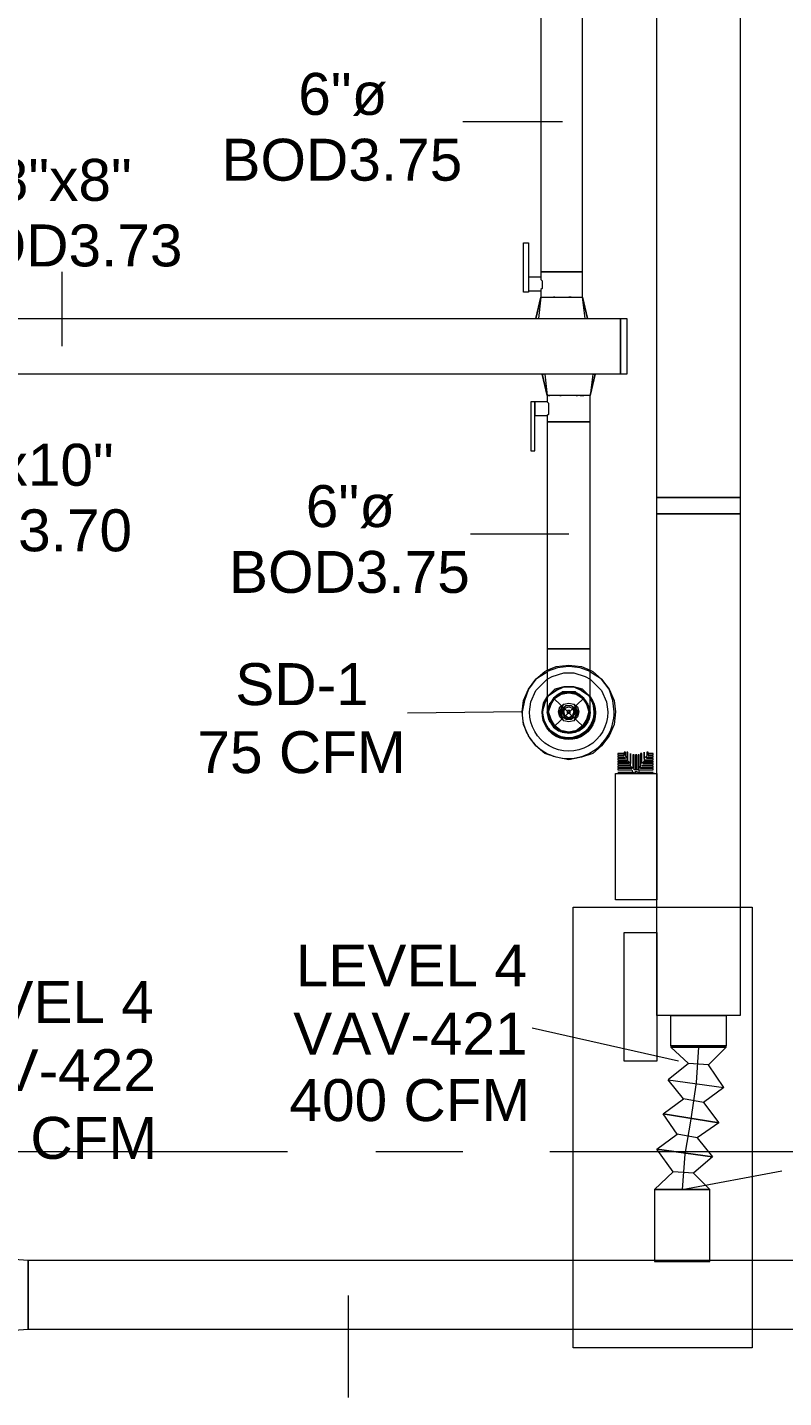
# Model space of a CAD drawing. Header units: metres. Extents: x 98 to 337, y -7 to 53.
# Drawn here: x 154.689 to 157.438, y 15.761 to 20.741 of the extents above; entities that cross this region are included whole.
import ezdxf

# ---------------------------------------------------------------- set-up
doc = ezdxf.new("R2010")
doc.units = ezdxf.units.M
doc.layers.add('HVAC - Ductos', color=5, linetype='Continuous', lineweight=0)
doc.layers.add('PDF_Text', color=7, linetype='Continuous', lineweight=0)
doc.layers.add('PDF_Geometry', color=7, linetype='Continuous', lineweight=0, true_color=0xaaaaaa)
doc.styles.add('PDF Helvetica', font='')
doc.styles.get('PDF Helvetica').set_extended_font_data('Helvetica')

msp = doc.modelspace()

# ---------------------------------------------------------------- linework, layer by layer
at = {"layer": 'HVAC - Ductos', "lineweight": 0}
for points in [[(157.2803, 28.2921), (157.2803, 19.0325), (156.978, 19.0325), (156.978, 28.2921)], [(156.4923, 19.958), (156.5106, 19.958), (156.5106, 19.7793), (156.4923, 19.7793)], [(156.6068, 19.761), (156.6022, 19.761)], [(156.6664, 19.761), (156.6618, 19.761), (156.6572, 19.761), (156.6618, 19.761)], [(156.8451, 19.4815), (154.1373, 19.4815), (154.1373, 19.6831), (156.8451, 19.6831)], [(156.8451, 19.6831), (156.8679, 19.6831), (156.8679, 19.4815), (156.8451, 19.4815)], [(156.5839, 19.4036), (156.5884, 19.4036)], [(156.6251, 19.4036), (156.6297, 19.4036)], [(156.6847, 19.4036), (156.6893, 19.4036)], [(156.6985, 19.4036), (156.7122, 19.4036)], [(156.7351, 19.3074), (156.7305, 19.3074), (156.7213, 19.3074), (156.7122, 19.3074), (156.6939, 19.3074), (156.6755, 19.3074), (156.6572, 19.3074), (156.6389, 19.3074), (156.6206, 19.3074), (156.6022, 19.3074), (156.593, 19.3074), (156.5839, 19.3074), (156.5793, 19.3074), (156.5793, 18.4827), (156.5839, 18.4827), (156.593, 18.4827), (156.6022, 18.4827), (156.6206, 18.4827), (156.6389, 18.4827), (156.6572, 18.4827), (156.6755, 18.4827), (156.6939, 18.4827), (156.7122, 18.4827), (156.7213, 18.4827), (156.7305, 18.4827), (156.7351, 18.4827)], [(156.978, 18.9729), (156.978, 19.0325), (157.2803, 19.0325), (157.2803, 18.9729)], [(157.2803, 18.9729), (157.2803, 17.1494), (156.978, 17.1494), (156.978, 18.9729)], [(156.5793, 18.304), (156.5839, 18.3131), (156.6114, 18.3315), (156.6389, 18.3452), (156.6755, 18.3452), (156.7031, 18.3315), (156.7305, 18.3131), (156.7076, 18.3361), (156.6755, 18.3452), (156.6389, 18.3452), (156.6068, 18.3361), (156.5839, 18.3131), (156.5793, 18.3086), (156.5839, 18.3131)], [(156.7305, 18.3131), (156.7031, 18.3315), (156.6755, 18.3452), (156.6389, 18.3452), (156.6114, 18.3315), (156.5839, 18.3131), (156.6068, 18.3361), (156.6389, 18.3452), (156.6755, 18.3452), (156.7076, 18.3361), (156.7305, 18.3131), (156.7351, 18.3086), (156.7305, 18.3131), (156.7351, 18.304)], [(156.5793, 18.3086), (156.5656, 18.2857), (156.561, 18.2536), (156.5656, 18.2857)], [(156.7168, 18.2949), (156.6801, 18.3269), (156.6343, 18.3269), (156.5976, 18.2949), (156.5793, 18.2536), (156.5976, 18.2078), (156.6343, 18.1802), (156.6801, 18.1802), (156.7168, 18.2078), (156.7351, 18.2536)], [(156.7213, 18.2261), (156.7076, 18.2032), (156.6847, 18.1848), (156.6572, 18.1802), (156.6297, 18.1848), (156.6068, 18.2032), (156.593, 18.2261), (156.5839, 18.2536), (156.593, 18.2811), (156.6068, 18.304), (156.6297, 18.3177), (156.6572, 18.3223), (156.6847, 18.3177), (156.7076, 18.304), (156.7213, 18.2811), (156.7305, 18.2536)], [(156.6893, 18.2353), (156.6755, 18.2215), (156.6572, 18.2169), (156.6389, 18.2215), (156.6251, 18.2353), (156.6206, 18.2536), (156.6251, 18.2719), (156.6389, 18.2811), (156.6572, 18.2857), (156.6755, 18.2811), (156.6893, 18.2719), (156.6939, 18.2536)], [(156.6847, 18.2353), (156.6755, 18.2215), (156.6572, 18.2169), (156.6389, 18.2215), (156.6297, 18.2353), (156.6251, 18.2536), (156.6297, 18.2673), (156.6389, 18.2811), (156.6572, 18.2857), (156.6755, 18.2811), (156.6847, 18.2673), (156.6893, 18.2536)], [(156.5839, 18.2582), (156.5793, 18.2536), (156.5839, 18.2307), (156.5884, 18.2169), (156.5839, 18.2307), (156.5793, 18.2536)], [(156.6801, 18.2353), (156.6664, 18.2261), (156.6481, 18.2261), (156.6343, 18.2353), (156.6297, 18.2536), (156.6343, 18.2673), (156.6481, 18.2765), (156.6664, 18.2765), (156.6801, 18.2673), (156.6847, 18.2536)], [(156.6755, 18.2399), (156.6664, 18.2307), (156.6481, 18.2307), (156.6389, 18.2399), (156.6343, 18.2536), (156.6389, 18.2673), (156.6481, 18.2765), (156.6664, 18.2765), (156.6755, 18.2673), (156.6801, 18.2536)], [(156.671, 18.2399), (156.6572, 18.2307), (156.6435, 18.2399), (156.6389, 18.2536), (156.6435, 18.2673), (156.6572, 18.2719), (156.671, 18.2673), (156.6755, 18.2536)], [(156.6527, 18.2582), (156.6527, 18.2536), (156.6527, 18.2582), (156.6618, 18.2582), (156.6618, 18.2536), (156.6618, 18.2582)], [(156.6618, 18.249), (156.6618, 18.2536), (156.6618, 18.249), (156.6527, 18.249), (156.6527, 18.2536), (156.6527, 18.249)], [(156.978, 17.5709), (156.8267, 17.5709), (156.8267, 18.0291), (156.978, 18.0291)], [(156.978, 16.9844), (156.8588, 16.9844), (156.8588, 17.4518), (156.978, 17.4518)], [(157.2299, 17.0395), (157.2253, 17.0395), (157.2162, 17.0395), (157.2025, 17.0395), (157.1795, 17.0395), (157.1566, 17.0395), (157.1291, 17.0395), (157.1062, 17.0395), (157.0788, 17.0395), (157.0604, 17.0395), (157.0421, 17.0395), (157.033, 17.0395), (157.0284, 17.0395), (157.033, 17.0395), (157.0421, 17.0395), (157.0604, 17.0395), (157.0788, 17.0395), (157.1062, 17.0395), (157.1291, 17.0395), (157.1566, 17.0395), (157.1795, 17.0395), (157.2025, 17.0395), (157.2162, 17.0395), (157.2253, 17.0395)], [(156.9688, 16.5171), (156.9734, 16.5171), (156.9825, 16.5171), (157.0008, 16.5171), (157.0192, 16.5171), (157.0421, 16.5171), (157.0696, 16.5171), (157.0971, 16.5171), (157.12, 16.5171), (157.1428, 16.5171), (157.1566, 16.5171), (157.1704, 16.5171), (157.1566, 16.5171), (157.1428, 16.5171), (157.12, 16.5171), (157.0971, 16.5171), (157.0696, 16.5171), (157.0421, 16.5171), (157.0192, 16.5171), (157.0008, 16.5171), (156.9825, 16.5171), (156.9734, 16.5171)], [(154.3068, 16.288), (154.6917, 16.2605), (154.6917, 16.0086), (154.3068, 15.981)], [(154.6917, 16.2605), (157.9355, 16.2605), (157.9355, 16.0086), (154.6917, 16.0086)]]:
    msp.add_lwpolyline(points, close=True, dxfattribs=at)
for points in [[(156.5564, 21.2638), (156.5564, 19.8526), (156.5564, 19.8342), (156.5106, 19.8342), (156.5106, 19.8297), (156.5106, 19.8251), (156.5106, 19.8205), (156.5106, 19.816), (156.5106, 19.8068), (156.5106, 19.8022), (156.5106, 19.793), (156.5106, 19.7885), (156.5106, 19.7839), (156.5564, 19.7839), (156.5564, 19.761), (156.5473, 19.6831)], [(156.5381, 19.6831), (156.5564, 19.761), (156.561, 19.761), (156.5656, 19.761), (156.5793, 19.761), (156.593, 19.761), (156.6114, 19.761), (156.6343, 19.761), (156.6527, 19.761), (156.671, 19.761), (156.6847, 19.761), (156.6985, 19.761), (156.7031, 19.761), (156.7076, 19.761), (156.7076, 19.8526), (156.6985, 19.8526), (156.6847, 19.8526), (156.671, 19.8526), (156.6527, 19.8526), (156.6343, 19.8526), (156.6114, 19.8526), (156.593, 19.8526), (156.5793, 19.8526), (156.5656, 19.8526), (156.5564, 19.8526), (156.5656, 19.8526), (156.5793, 19.8526), (156.593, 19.8526), (156.6114, 19.8526), (156.6343, 19.8526), (156.6527, 19.8526), (156.671, 19.8526), (156.6847, 19.8526), (156.6985, 19.8526), (156.7076, 19.8526), (156.7076, 21.2638)], [(156.5564, 19.8342), (156.5564, 19.8297), (156.5564, 19.8251), (156.561, 19.8205), (156.561, 19.8114), (156.561, 19.8022), (156.561, 19.793), (156.5564, 19.7885), (156.5564, 19.7839)], [(156.5564, 19.761), (156.5381, 19.6831), (156.5427, 19.6831), (156.5473, 19.6831), (156.5564, 19.6831)], [(156.7259, 19.6831), (156.7076, 19.761), (156.7259, 19.6831)], [(156.7168, 19.6831), (156.7076, 19.761)], [(156.561, 19.6831), (156.5793, 19.6831)], [(156.5839, 19.6831), (156.5884, 19.6831), (156.5976, 19.6831), (156.6114, 19.6831), (156.616, 19.6831), (156.6206, 19.6831), (156.6435, 19.6831), (156.6481, 19.6831), (156.6527, 19.6831), (156.6664, 19.6831), (156.6755, 19.6831), (156.6801, 19.6831), (156.6847, 19.6831), (156.7031, 19.6831)], [(156.7076, 19.6831), (156.7168, 19.6831), (156.7213, 19.6831), (156.7259, 19.6831)], [(156.7443, 19.4815), (156.7351, 19.4036), (156.7305, 19.4036), (156.7259, 19.4036), (156.7213, 19.4036), (156.7122, 19.4036), (156.6939, 19.4036), (156.6755, 19.4036), (156.6572, 19.4036), (156.6389, 19.4036), (156.6206, 19.4036), (156.6022, 19.4036), (156.593, 19.4036), (156.5884, 19.4036), (156.5839, 19.4036), (156.5793, 19.4036), (156.5793, 19.3807), (156.5335, 19.3807), (156.5198, 19.3807), (156.5198, 19.202), (156.5335, 19.202), (156.5335, 19.3807), (156.5335, 19.3761), (156.5335, 19.3715), (156.5335, 19.3669), (156.5335, 19.3624), (156.5335, 19.3578), (156.5335, 19.3486), (156.5335, 19.3441), (156.5335, 19.3395), (156.5335, 19.3349), (156.5335, 19.3303), (156.5793, 19.3303), (156.5793, 19.3074), (156.5839, 19.3074), (156.593, 19.3074), (156.6022, 19.3074), (156.6206, 19.3074), (156.6389, 19.3074), (156.6572, 19.3074), (156.6755, 19.3074), (156.6939, 19.3074), (156.7122, 19.3074), (156.7213, 19.3074), (156.7305, 19.3074), (156.7351, 19.3074), (156.7351, 19.4036)], [(156.6068, 19.4815), (156.6022, 19.4815), (156.5839, 19.4815), (156.5748, 19.4815), (156.5702, 19.4815), (156.5793, 19.4036), (156.561, 19.4815), (156.5656, 19.4815), (156.561, 19.4815), (156.5793, 19.4036)], [(156.6389, 19.4815), (156.6343, 19.4815), (156.6251, 19.4815), (156.616, 19.4815), (156.6114, 19.4815)], [(156.671, 19.4815), (156.6664, 19.4815), (156.6435, 19.4815)], [(156.7489, 19.4815), (156.7535, 19.4815), (156.7489, 19.4815), (156.7397, 19.4815), (156.7305, 19.4815), (156.7122, 19.4815), (156.7031, 19.4815), (156.6985, 19.4815), (156.6893, 19.4815), (156.6801, 19.4815), (156.6755, 19.4815)], [(156.7535, 19.4815), (156.7351, 19.4036), (156.7535, 19.4815)], [(156.5793, 19.3807), (156.5839, 19.3761), (156.5839, 19.3669), (156.5839, 19.3578), (156.5839, 19.3532), (156.5839, 19.3441), (156.5839, 19.3349), (156.5793, 19.3303)], [(156.7351, 18.4048), (156.7443, 18.4002), (156.7763, 18.3727), (156.8039, 18.3361), (156.8222, 18.2949), (156.8267, 18.2536), (156.8222, 18.2078), (156.8039, 18.1665), (156.7763, 18.1299), (156.7443, 18.1024), (156.7031, 18.0886), (156.6572, 18.0795), (156.6114, 18.0886), (156.5702, 18.1024), (156.5381, 18.1299), (156.5106, 18.1665), (156.4923, 18.2078), (156.4877, 18.2536), (156.0708, 18.249)], [(156.5793, 18.4002), (156.5748, 18.3956), (156.5381, 18.3727), (156.5106, 18.3361), (156.4968, 18.2949), (156.4877, 18.2536), (156.4923, 18.2949), (156.5106, 18.3361), (156.5381, 18.3727), (156.5702, 18.4002), (156.5793, 18.4048)], [(156.5793, 18.4048), (156.6114, 18.4185), (156.6572, 18.4231), (156.7031, 18.4185), (156.7351, 18.4048)], [(156.7351, 18.4002), (156.6985, 18.414), (156.6572, 18.4185), (156.616, 18.414), (156.5793, 18.4002)], [(156.5793, 18.3727), (156.5976, 18.3819), (156.6389, 18.3956), (156.6755, 18.3956), (156.7168, 18.3819), (156.7351, 18.3727)], [(156.7305, 18.2582), (156.7305, 18.2719), (156.7305, 18.2536), (156.7305, 18.2353), (156.7213, 18.2169), (156.7076, 18.1986), (156.6939, 18.1894), (156.6755, 18.1802), (156.6572, 18.1802), (156.6389, 18.1802), (156.6206, 18.1894), (156.6068, 18.1986), (156.593, 18.2169), (156.5839, 18.2353), (156.5839, 18.2536), (156.5839, 18.2719), (156.593, 18.2903), (156.6068, 18.304), (156.6206, 18.3177), (156.6389, 18.3223), (156.6572, 18.3269), (156.6755, 18.3223), (156.6939, 18.3177), (156.7076, 18.304), (156.7213, 18.2903), (156.7305, 18.2719), (156.7213, 18.2903), (156.7122, 18.304), (156.6939, 18.3177), (156.6755, 18.3269), (156.6572, 18.3269), (156.6389, 18.3269), (156.6206, 18.3177), (156.6022, 18.304), (156.593, 18.2903), (156.5839, 18.2719), (156.5839, 18.2582)], [(156.5839, 18.2765), (156.5884, 18.2811), (156.5884, 18.2857)], [(156.593, 18.2811), (156.6068, 18.304), (156.6251, 18.3177)], [(156.6022, 18.304), (156.7122, 18.1986)], [(156.7122, 18.304), (156.6022, 18.1986)], [(156.6251, 18.3223), (156.6297, 18.3223)], [(156.6343, 18.3223), (156.6572, 18.3269), (156.6801, 18.3223)], [(156.6847, 18.3223), (156.6893, 18.3223)], [(156.6893, 18.3177), (156.7076, 18.304), (156.7213, 18.2811)], [(156.7259, 18.2857), (156.7259, 18.2811), (156.7259, 18.2765), (156.7305, 18.2536), (156.7259, 18.2261)], [(156.5884, 18.2261), (156.5839, 18.2536), (156.5884, 18.2765)], [(156.5884, 18.2215), (156.5839, 18.2261)], [(156.5884, 18.2169), (156.593, 18.2124)], [(156.6251, 18.1848), (156.6068, 18.1986), (156.593, 18.2215)], [(156.6297, 18.1802), (156.6251, 18.1848)], [(156.6801, 18.1848), (156.6572, 18.1802), (156.6343, 18.1848)], [(156.6893, 18.1848), (156.6847, 18.1802)], [(156.7213, 18.2215), (156.7076, 18.1986), (156.6893, 18.1848)], [(156.7259, 18.2261), (156.7259, 18.2215)], [(157.0925, 16.9753), (157.0284, 17.0349), (157.2299, 17.0349), (157.2253, 17.0349), (157.207, 17.0349), (157.1795, 17.0349), (157.1474, 17.0349), (157.1108, 17.0349), (157.0788, 17.0349), (157.0512, 17.0349), (157.033, 17.0349), (157.0284, 17.0349), (157.033, 17.0349), (157.0512, 17.0349), (157.0788, 17.0349), (157.1108, 17.0349), (157.1474, 17.0349), (157.1795, 17.0349), (157.207, 17.0349), (157.2253, 17.0349), (157.2299, 17.0349), (157.2299, 17.0395), (157.2253, 17.0395), (157.207, 17.0395), (157.1795, 17.0395), (157.1474, 17.0395), (157.1108, 17.0395), (157.0788, 17.0395), (157.0558, 17.0395), (157.0375, 17.0395), (157.0284, 17.0395), (157.0284, 17.1494), (157.033, 17.1494), (157.0421, 17.1494), (157.0604, 17.1494), (157.0788, 17.1494), (157.1062, 17.1494), (157.1291, 17.1494), (157.1566, 17.1494), (157.1795, 17.1494), (157.2025, 17.1494), (157.2162, 17.1494), (157.2253, 17.1494), (157.2299, 17.1494), (157.2299, 17.0395), (157.2253, 17.0395), (157.207, 17.0395), (157.1795, 17.0395), (157.1474, 17.0395), (157.1108, 17.0395), (157.0788, 17.0395), (157.0558, 17.0395), (157.0375, 17.0395), (157.0284, 17.0395), (157.0284, 17.0349), (157.2299, 17.0349), (157.1658, 16.9707), (157.0925, 16.9753), (157.0192, 16.9158), (157.2208, 16.8882), (157.1658, 16.9707)], [(157.1291, 17.0349), (157.12, 16.9066), (157.1016, 16.7737), (157.0788, 16.6454), (157.0696, 16.5171)], [(157.1474, 16.8333), (157.2025, 16.76), (157.0008, 16.792), (157.0742, 16.847), (157.0192, 16.9158), (157.2208, 16.8882), (157.1474, 16.8333), (157.0742, 16.847)], [(157.1246, 16.7049), (157.1795, 16.6363), (156.978, 16.6637), (157.0512, 16.7187), (157.0008, 16.792), (157.2025, 16.76), (157.1246, 16.7049), (157.0512, 16.7187)], [(157.1704, 16.2605), (157.1704, 16.5171), (156.9688, 16.5171), (157.0375, 16.5813), (156.978, 16.6637), (157.1795, 16.6363), (157.1108, 16.5767), (157.0375, 16.5813)], [(157.1704, 16.5171), (157.1108, 16.5767)], [(156.9688, 16.5171), (156.9688, 16.2605)], [(156.9688, 16.2605), (156.9688, 16.2559), (156.9734, 16.2559), (156.9825, 16.2559), (157.0008, 16.2559), (157.0192, 16.2559), (157.0421, 16.2559), (157.0696, 16.2559), (157.0971, 16.2559), (157.12, 16.2559), (157.1428, 16.2559), (157.1566, 16.2559), (157.1704, 16.2559), (157.1704, 16.2605)]]:
    msp.add_lwpolyline(points, dxfattribs=at)
for points in [[(156.7351, 18.2536, -0.757901), (156.593, 18.2124), (156.6022, 18.1986), (156.6206, 18.1848), (156.6389, 18.1802), (156.6572, 18.1757), (156.6755, 18.1802), (156.6939, 18.1848), (156.7122, 18.1986), (156.7213, 18.2124), (156.7305, 18.2307), (156.7351, 18.2536), (156.7305, 18.2582), (156.7351, 18.2536), (156.7351, 18.2582), (156.7351, 18.2765), (156.7351, 18.3086), (156.7351, 18.3452), (156.7351, 18.3956), (156.7351, 18.446), (156.7351, 18.4827), (156.7305, 18.4827), (156.7213, 18.4827), (156.7122, 18.4827), (156.6939, 18.4827), (156.6755, 18.4827), (156.6572, 18.4827), (156.6389, 18.4827), (156.6206, 18.4827), (156.6022, 18.4827), (156.593, 18.4827), (156.5839, 18.4827), (156.5793, 18.4827), (156.5793, 18.4277), (156.5793, 18.3773), (156.5793, 18.3315), (156.5793, 18.2949), (156.5793, 18.2673), (156.5793, 18.2536)], [(156.4877, 18.2536, 1.013601), (156.8222, 18.2536), (156.8176, 18.2949), (156.8039, 18.3361), (156.7763, 18.3727), (156.7397, 18.3956), (156.7351, 18.4002)], [(156.7351, 18.3727), (156.7489, 18.3589), (156.7763, 18.3315), (156.7947, 18.2903), (156.7993, 18.2536, -1.008139), (156.5152, 18.2536), (156.5198, 18.2903), (156.5381, 18.3315), (156.5656, 18.3589), (156.5793, 18.3727)]]:
    msp.add_lwpolyline(points, format="xyb", dxfattribs=at)
msp.add_lwpolyline([(156.561, 18.2536, 1.340684), (156.7351, 18.304), (156.7443, 18.2857), (156.7489, 18.2536, -1.36096), (156.5793, 18.304), (156.5702, 18.2857), (156.561, 18.2536, 1.017967), (156.7535, 18.2536), (156.7489, 18.2857), (156.7351, 18.3086, -1.420911)], format="xyb", close=True, dxfattribs=at)
at = {"layer": 'PDF_Geometry', "color": 7, "lineweight": 0}
for points in [[(156.6343, 20.3978), (156.2724, 20.3978)], [(154.8154, 19.5823), (154.8154, 19.8526)], [(156.6572, 18.8996), (156.2999, 18.8996)], [(156.9688, 18.0291), (156.9092, 18.0291), (156.9092, 18.0336), (156.9642, 18.0336), (156.9138, 18.0336), (156.9138, 18.0428), (156.9642, 18.0428), (156.9642, 18.0474), (156.9184, 18.0474), (156.9184, 18.052), (156.9642, 18.052), (156.9642, 18.0566), (156.923, 18.0566), (156.9276, 18.0612), (156.9642, 18.0612), (156.9642, 18.0658), (156.9276, 18.0658), (156.9321, 18.0703), (156.9642, 18.0703), (156.9642, 18.0749), (156.9321, 18.0749), (156.9367, 18.0795), (156.9642, 18.0795), (156.9642, 18.084), (156.9413, 18.084), (156.9413, 18.0886), (156.9642, 18.0886), (156.9642, 18.0932), (156.9459, 18.0932), (156.9504, 18.0978), (156.9642, 18.0978), (156.9642, 18.1024), (156.9459, 18.1024), (156.9459, 18.0978), (156.9459, 18.107), (156.9413, 18.107), (156.9413, 18.0932), (156.9321, 18.084), (156.9321, 18.107), (156.9321, 18.0749), (156.923, 18.0658), (156.923, 18.1024), (156.9184, 18.1024), (156.9184, 18.0566), (156.9138, 18.0474), (156.9138, 18.0978), (156.9092, 18.0978), (156.9092, 18.0428), (156.9046, 18.0428), (156.9046, 18.0978), (156.9001, 18.0978), (156.9001, 18.0428), (156.8955, 18.0428), (156.8955, 18.0978), (156.8909, 18.0978), (156.8909, 18.0474), (156.8817, 18.0566), (156.8817, 18.1024), (156.8817, 18.0658), (156.8725, 18.0749), (156.8725, 18.107), (156.8679, 18.107), (156.8679, 18.084), (156.8634, 18.0932), (156.8634, 18.107), (156.8588, 18.107), (156.8588, 18.0978), (156.8588, 18.1024), (156.8359, 18.1024), (156.8359, 18.0978), (156.8542, 18.0978), (156.8588, 18.0932), (156.8359, 18.0932), (156.8359, 18.0886), (156.8588, 18.0886), (156.8634, 18.084), (156.8359, 18.084), (156.8359, 18.0795), (156.8679, 18.0795), (156.8679, 18.0749), (156.8359, 18.0749), (156.8359, 18.0703), (156.8725, 18.0703), (156.8771, 18.0658), (156.8359, 18.0658), (156.8359, 18.0612), (156.8771, 18.0612), (156.8817, 18.0566), (156.8359, 18.0566), (156.8359, 18.052), (156.8817, 18.052), (156.8863, 18.0474), (156.8359, 18.0474), (156.8359, 18.0428), (156.8863, 18.0428), (156.8909, 18.0336), (156.8359, 18.0336), (156.8955, 18.0336), (156.8955, 18.0291), (156.8359, 18.0291)], [(156.9001, 18.0291), (156.9001, 18.0336), (156.9001, 18.0382), (156.9046, 18.0382), (156.9046, 18.0336), (156.9046, 18.0291)], [(157.0558, 16.9844), (156.5244, 17.1036)], [(157.0696, 16.5171), (157.4315, 16.5859)], [(155.8554, 16.1323), (155.8554, 15.7612)]]:
    msp.add_lwpolyline(points, dxfattribs=at)
at = {"layer": 'PDF_Geometry', "color": 232, "lineweight": 9, "true_color": 0xe91e64}
msp.add_lwpolyline([(156.6737, 17.5441), (157.3243, 17.5441), (157.3243, 15.9416), (156.6737, 15.9416)], close=True, dxfattribs=at)
at = {"layer": 'PDF_Geometry', "lineweight": 0}
for points in [[(155.6355, 16.6546), (154.3664, 16.6546)], [(156.2724, 16.6546), (155.9562, 16.6546)], [(157.8577, 16.6546), (156.5884, 16.6546)]]:
    msp.add_lwpolyline(points, dxfattribs=at)

# ---------------------------------------------------------------- texts
at = {"layer": 'PDF_Text', "lineweight": 0, "char_height": 0.15242, "attachment_point": 4, "style": 'PDF Helvetica'}
for s, insert in [('6"ø', (155.6741, 20.4977)), ('BOD3.75', (155.3946, 20.2594)), ('8"x8"', (154.5744, 20.1862)), ('BOD3.73', (154.3774, 19.9479)), ('12"x10"', (154.272, 19.1507)), ('6"ø', (155.7015, 18.9995)), ('BOD3.70', (154.1941, 18.9124)), ('BOD3.75', (155.422, 18.7612)), ('SD-1', (155.445, 18.3534)), ('75 CFM', (155.3075, 18.106)), ('LEVEL 4', (155.6649, 17.3317)), ('LEVEL 4', (154.3087, 17.1988)), ('VAV-421', (155.6557, 17.0843)), ('VAV-422', (154.3041, 16.9514)), ('400 CFM', (155.642, 16.8414)), ('450 CFM', (154.2858, 16.704))]:
    msp.add_mtext(s, dxfattribs=dict(at, insert=insert))

doc.saveas('drawing.dxf')
